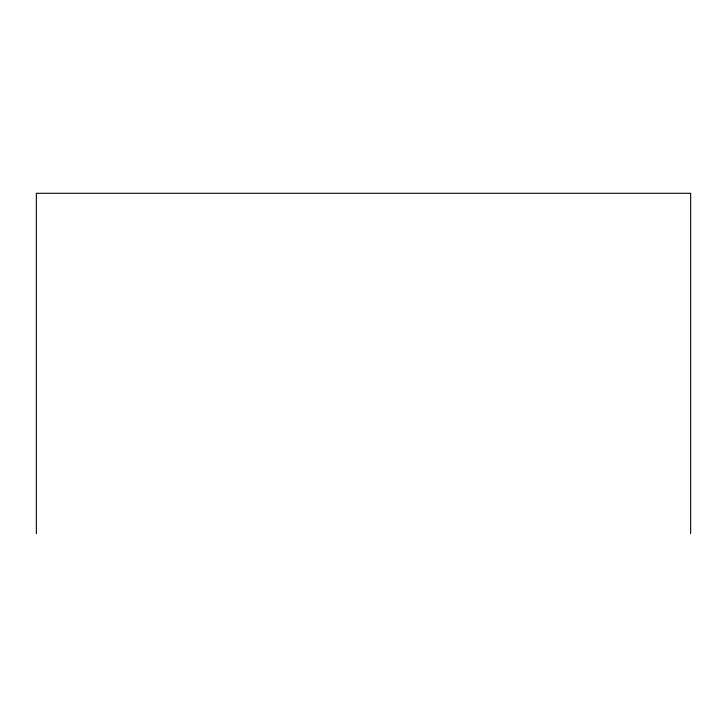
<?xml version="1.0" encoding="UTF-8"?>
<svg xmlns="http://www.w3.org/2000/svg" width="727" height="727" viewBox="0 0 727 727"><rect width="100%" height="100%" fill="white"/><g stroke="black" fill="none" stroke-linecap="round" stroke-linejoin="round"><path stroke-width="1.09" d="M690.65 533.709L690.65 193.291L36.35 193.291L36.35 533.709"/></g></svg>
